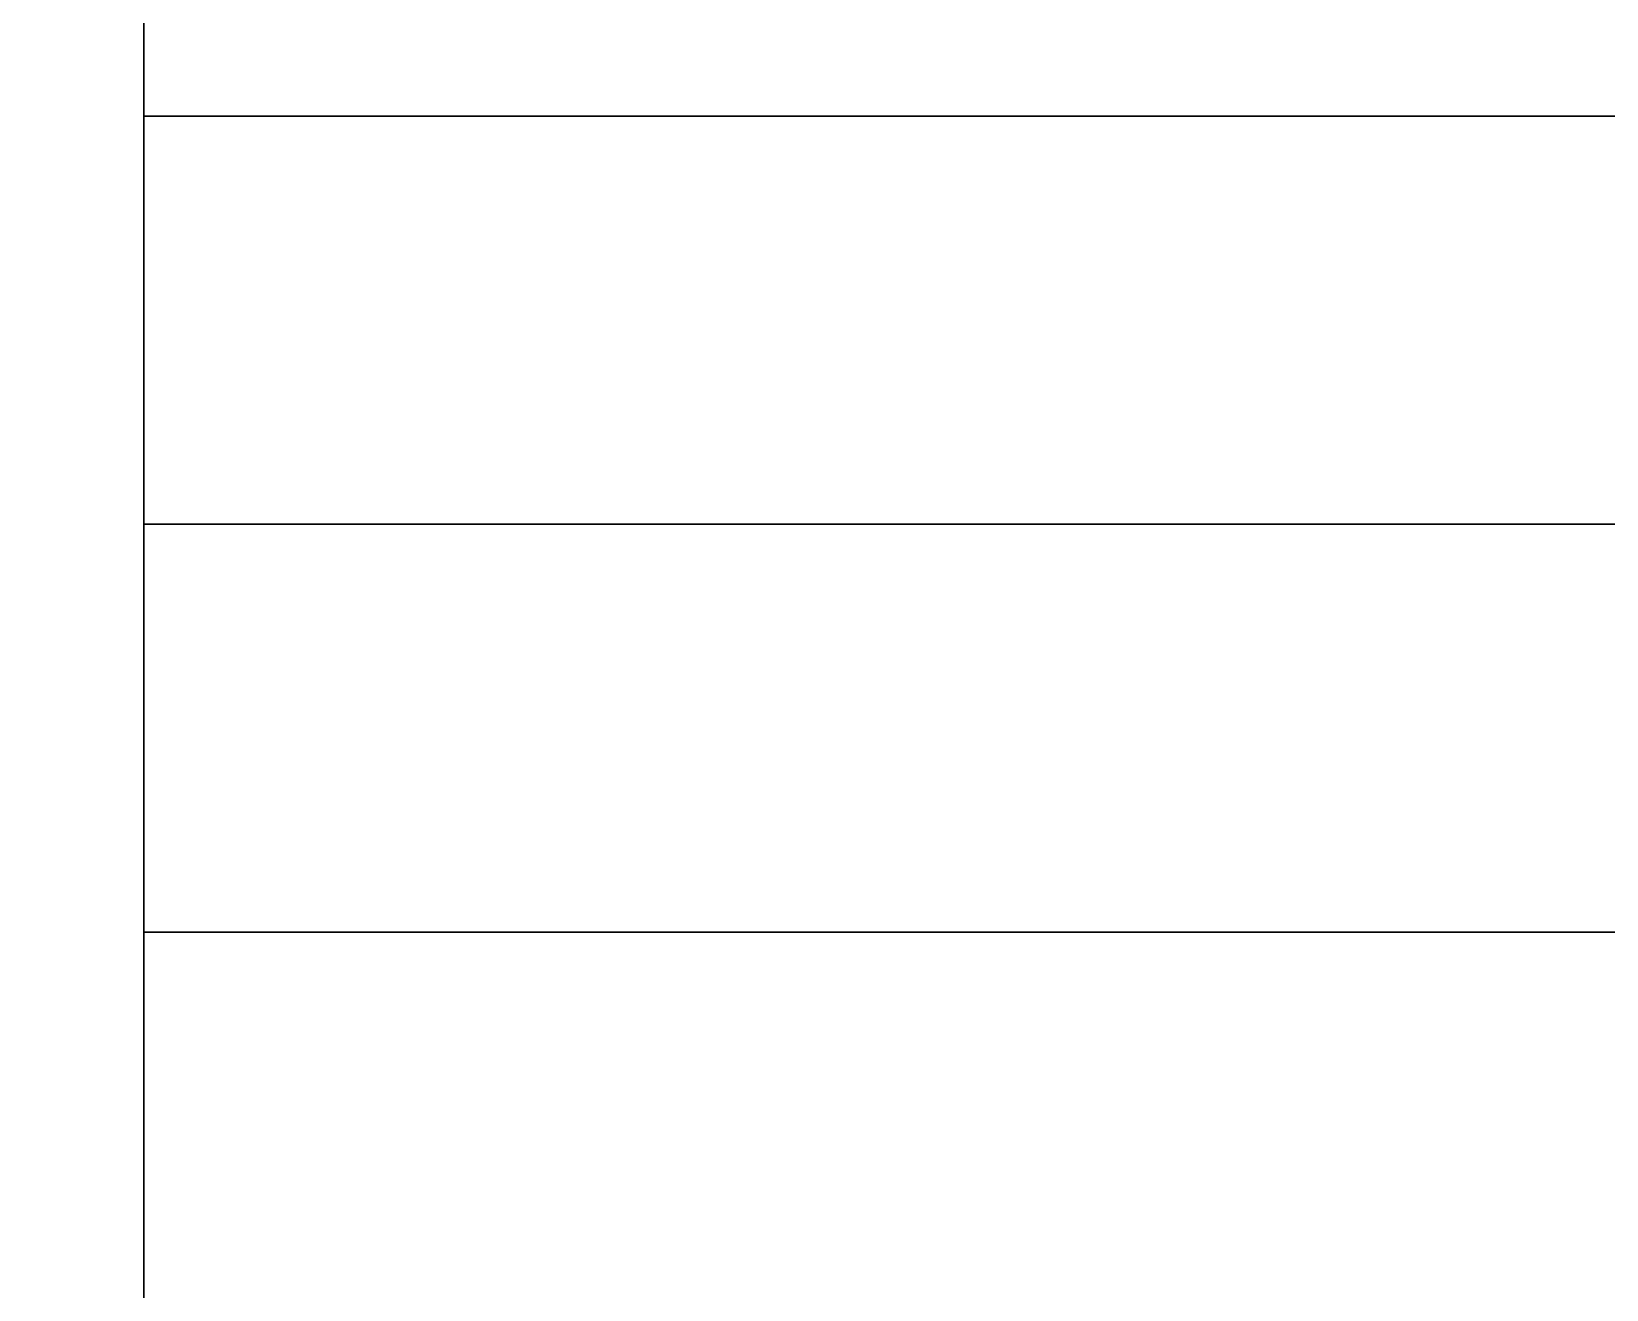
# Model space of a CAD drawing. Header units: metres. Extents: x 0 to 298, y 0 to 162.
# Drawn here: x 197.895 to 199.053, y 103.354 to 104.28 of the extents above; entities that cross this region are included whole.
import ezdxf

# ---------------------------------------------------------------- set-up
doc = ezdxf.new("R2010")
doc.units = ezdxf.units.M
doc.header["$MEASUREMENT"] = 0
doc.layers.add('BLK_1_FLR_0_STAIR_1_FLIGHT_2', color=4, linetype='Continuous', lineweight=30)

msp = doc.modelspace()

# ---------------------------------------------------------------- linework, layer by layer
at = {"ltscale": 0.25}
for p, q in [((199.98203, 104.2172), (197.98203, 104.2172)), ((199.98203, 103.9172), (197.98203, 103.9172)), ((199.98203, 103.6172), (197.98203, 103.6172))]:
    msp.add_line(p, q, dxfattribs=at)
msp.add_lwpolyline([(197.97738, 101.5172), (197.88203, 101.5172), (197.88203, 104.8172), (197.97738, 104.8172)], close=True)
at = {"layer": 'BLK_1_FLR_0_STAIR_1_FLIGHT_2', "color": 7}
for p, q in [((197.97724, 104.2172), (199.98224, 104.2172)), ((197.97738, 103.9172), (199.98238, 103.9172)), ((197.97738, 103.6172), (199.98238, 103.6172))]:
    msp.add_line(p, q, dxfattribs=at)
msp.add_lwpolyline([(197.97738, 101.5172), (197.97738, 104.8172), (199.98238, 104.8172), (199.98238, 101.5172)], close=True, dxfattribs=at)

doc.saveas('drawing.dxf')
